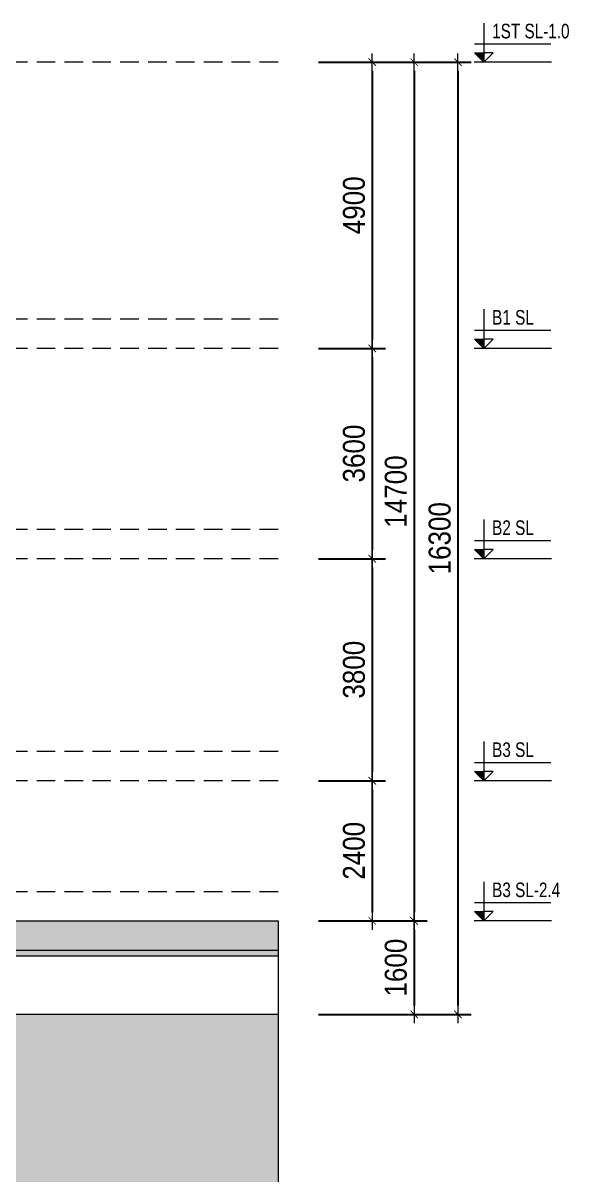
# Model space of a CAD drawing. Header units: millimetres. Extents: x -383953 to 676589, y -101685 to 196247.
# Drawn here: x 393783 to 403117, y 63610 to 83328 of the extents above; entities that cross this region are included whole.
import ezdxf

# ---------------------------------------------------------------- set-up
doc = ezdxf.new("R2010")
doc.units = ezdxf.units.MM
doc.linetypes.add('HIDDEN', pattern=[9.524999999999999, 6.35, -3.175])
doc.layers.get('Defpoints').update_dxf_attribs({"color": 151, "lineweight": 9})
for name, color, linetype, lineweight in [('NDC_S_ANNO', 7, 'Continuous', 20), ('NDC_S_CONTINUOUS', 3, 'Continuous', 20), ('NDC_S_DIM', 1, 'Continuous', 15), ('NDC_S_HATCH MATERIAL', 8, 'Continuous', 13), ('NDC_S_SLAB', 2, 'Continuous', 20), ('NDC_S_TEXT SYMBOL', 7, 'Continuous', 20), ('NDC_S_VN TEXT', 7, 'Continuous', 20)]:
    doc.layers.add(name, color=color, linetype=linetype, lineweight=lineweight)
doc.styles.add('NDC_ANNO', font='', dxfattribs={"width": 0.8})
doc.styles.add('NDC_ARIAL', font='arial.ttf', dxfattribs={"width": 0.85})
doc.styles.get('NDC_ANNO').set_extended_font_data('Dotum')
doc.dimstyles.new('NDC_1-150', dxfattribs={"dimscale": 150, "dimtxt": 2.5, "dimasz": 1, "dimexe": 1.5, "dimexo": 0, "dimgap": 0.8, "dimtad": 1, "dimdec": 0, "dimdsep": 46, "dimtxsty": 'NDC_ARIAL', "dimblk": 'DIMMARK', "dimcen": 49999.93899508043, "dimdle": 1.5, "dimclrd": 1, "dimclre": 1, "dimclrt": 3, "dimadec": 0, "dimazin": 0, "dimtfac": 1, "dimtdec": 0, "dimtix": 1, "dimtmove": 2, "dimatfit": 3, "dimfxl": 1, "dimarcsym": 0})

# ---------------------------------------------------------------- blocks, each defined once
blk = doc.blocks.new('DIMMARK')
at = {"layer": 'NDC_S_DIM', "color": 1}
blk.add_line((-1.5, 0), (1, 0), dxfattribs=at)
at = {"layer": 'NDC_S_DIM', "color": 2, "const_width": 0.1}
blk.add_lwpolyline([(-0.4242640687119285, -0.4242640687119285), (0.4242640687119285, 0.4242640687119285)], dxfattribs=at)
blk = doc.blocks.new('*D432')
at = {"layer": 'Defpoints', "color": 0, "transparency": 16777216}
for p in [(398835.9125925294, 77758.72302566047), (398835.9125925294, 74158.72302652986), (399754.1127267934, 74158.72302652986, -6.290893267642449e-09)]:
    blk.add_point(p, dxfattribs=at)
at = {"layer": 'NDC_S_CONTINUOUS', "color": 1, "lineweight": -2, "transparency": 16777216}
for p, q in [((398835.9125925294, 77758.72302566047, -6.290893267642449e-09), (399979.1127267934, 77758.72302566047, -6.290893267642449e-09)), ((399754.1127267934, 77608.72302566047, -6.290893267642449e-09), (399754.1127267934, 74308.72302652986, -6.290893267642449e-09)), ((398835.9125925294, 74158.72302652986, -6.290893267642449e-09), (399979.1127267934, 74158.72302652986, -6.290893267642449e-09))]:
    blk.add_line(p, q, dxfattribs=at)
at = {"layer": 'NDC_S_CONTINUOUS', "color": 1, "lineweight": -2, "transparency": 16777216, "xscale": 150, "yscale": 150, "zscale": 150}
for p, rotation in [((399754.1127267934, 77758.72302566047, -6.290893267642449e-09), 90), ((399754.1127267934, 74158.72302652986, -6.290893267642449e-09), 270)]:
    blk.add_blockref('DIMMARK', p, dxfattribs=dict(at, rotation=rotation))
at = {"layer": 'NDC_S_CONTINUOUS', "color": 3, "transparency": 16777216, "insert": (399442.5199573527, 75958.72302609503, -6.290893267642449e-09), "char_height": 375, "attachment_point": 5, "rotation": 90, "style": 'NDC_ARIAL'}
blk.add_mtext('3600', dxfattribs=at)
blk = doc.blocks.new('*D433')
at = {"layer": 'Defpoints', "color": 0, "transparency": 16777216}
for p in [(398835.9125925294, 74158.72302652986), (398835.9125925294, 70358.72302653195), (399754.1127257509, 70358.72302653195, -6.290893267642449e-09)]:
    blk.add_point(p, dxfattribs=at)
at = {"layer": 'NDC_S_CONTINUOUS', "color": 1, "lineweight": -2, "transparency": 16777216}
for p, q in [((398835.9125925294, 74158.72302652986, -6.290893267642449e-09), (399979.1127257509, 74158.72302652986, -6.290893267642449e-09)), ((399754.1127257509, 74008.72302652986, -6.290893267642449e-09), (399754.1127257509, 70508.72302653195, -6.290893267642449e-09)), ((398835.9125925294, 70358.72302653195, -6.290893267642449e-09), (399979.1127257509, 70358.72302653195, -6.290893267642449e-09))]:
    blk.add_line(p, q, dxfattribs=at)
at = {"layer": 'NDC_S_CONTINUOUS', "color": 1, "lineweight": -2, "transparency": 16777216, "xscale": 150, "yscale": 150, "zscale": 150}
for p, rotation in [((399754.1127257509, 74158.72302652986, -6.290893267642449e-09), 90), ((399754.1127257509, 70358.72302653195, -6.290893267642449e-09), 270)]:
    blk.add_blockref('DIMMARK', p, dxfattribs=dict(at, rotation=rotation))
at = {"layer": 'NDC_S_CONTINUOUS', "color": 3, "transparency": 16777216, "insert": (399442.5199563101, 72258.72302653077, -6.290893267642449e-09), "char_height": 375, "attachment_point": 5, "rotation": 90, "style": 'NDC_ARIAL'}
blk.add_mtext('3800', dxfattribs=at)
blk = doc.blocks.new('kata_block_CT')
at = {"layer": 'NDC_S_ANNO'}
blk.add_hatch(color=3, dxfattribs=at).paths.add_polyline_path([(0, 1.596954857557648), (-1.612010908633238, 1.596954857557648), (0, 0)])
at = {"layer": 'NDC_S_ANNO', "ltscale": 50}
h = blk.add_hatch(dxfattribs=at)
h.set_pattern_fill('ANSI31', color=256, scale=1.406250541793835, style=0)
h.set_pattern_definition([(45.00000000000001, (0, 5.456968210637569e-12), (-3.157122508925224, 3.157122508925225), [])])
h.paths.add_polyline_path([(0, 1.596954857557648), (0, 0), (1.612010908924276, 1.596954857557648)])
for p, q in [((-1.592704896858777, 3.140833880479477), (11.46947077315417, 3.140833880479477)), ((11.56125648126181, 5.456968210637569e-12), (-1.63869572513795, 5.456968210637569e-12))]:
    blk.add_line(p, q, dxfattribs=at)
for points in [[(0, 6.69495074864426), (0, 0)], [(0, 0), (-1.612010908924276, 1.596954857557648), (0, 1.596954857557648)], [(0, 0), (1.612010908924276, 1.596954857557648), (0, 1.596954857557648)]]:
    blk.add_lwpolyline(points, dxfattribs=at)
at = {"layer": 'NDC_S_ANNO', "color": 8, "ltscale": 50}
blk.add_lwpolyline([(0, 0), (-1.612010908633238, 1.596954857557648), (0, 1.596954857557648)], dxfattribs=at)
at = {"layer": 'NDC_S_TEXT SYMBOL', "color": 3, "style": 'NDC_ANNO', "width": 0.8}
blk.add_attdef('CT', (1.409564409346785, 4.068271311703938), '', height=2.5, dxfattribs=at)
blk = doc.blocks.new('*D443')
at = {"layer": 'Defpoints', "color": 0, "transparency": 16777216}
for p in [(398835.9125925294, 82658.72302653323), (398835.9125925294, 77758.72302566053), (399754.1127267934, 77758.72302566053)]:
    blk.add_point(p, dxfattribs=at)
at = {"layer": 'NDC_S_CONTINUOUS', "color": 1, "lineweight": -2, "transparency": 16777216}
for p, q in [((398835.9125925294, 82658.72302653323), (399979.1127267934, 82658.72302653323)), ((399754.1127267934, 82508.72302653323), (399754.1127267934, 77908.72302566053)), ((398835.9125925294, 77758.72302566053), (399979.1127267934, 77758.72302566053))]:
    blk.add_line(p, q, dxfattribs=at)
at = {"layer": 'NDC_S_CONTINUOUS', "color": 1, "lineweight": -2, "transparency": 16777216, "xscale": 150, "yscale": 150, "zscale": 150}
for p, rotation in [((399754.1127267934, 82658.72302653323), 90), ((399754.1127267934, 77758.72302566053), 270)]:
    blk.add_blockref('DIMMARK', p, dxfattribs=dict(at, rotation=rotation))
at = {"layer": 'NDC_S_CONTINUOUS', "color": 3, "transparency": 16777216, "insert": (399442.6478563977, 80208.72302609675), "char_height": 375, "attachment_point": 5, "rotation": 90, "style": 'NDC_ARIAL'}
blk.add_mtext('4900', dxfattribs=at)
blk = doc.blocks.new('*D444')
at = {"layer": 'Defpoints', "color": 0, "transparency": 16777216}
for p in [(398835.9125925294, 82658.72302653323), (398835.9125925294, 67958.7230265319), (400470.0682164681, 67958.7230265319)]:
    blk.add_point(p, dxfattribs=at)
at = {"layer": 'NDC_S_CONTINUOUS', "color": 1, "lineweight": -2, "transparency": 16777216}
for p, q in [((398835.9125925294, 82658.72302653323), (400695.0682164681, 82658.72302653323)), ((400470.0682164681, 82508.72302653323), (400470.0682164681, 68108.7230265319)), ((398835.9125925294, 67958.7230265319), (400695.0682164681, 67958.7230265319))]:
    blk.add_line(p, q, dxfattribs=at)
at = {"layer": 'NDC_S_CONTINUOUS', "color": 1, "lineweight": -2, "transparency": 16777216, "xscale": 150, "yscale": 150, "zscale": 150}
for p, rotation in [((400470.0682164681, 82658.72302653323), 90), ((400470.0682164681, 67958.7230265319), 270)]:
    blk.add_blockref('DIMMARK', p, dxfattribs=dict(at, rotation=rotation))
at = {"layer": 'NDC_S_CONTINUOUS', "color": 3, "transparency": 16777216, "insert": (400158.6033460724, 75308.72302653243), "char_height": 375, "attachment_point": 5, "rotation": 90, "style": 'NDC_ARIAL'}
blk.add_mtext('14700', dxfattribs=at)
blk = doc.blocks.new('*D446')
at = {"layer": 'Defpoints', "color": 0, "transparency": 16777216}
for p in [(398835.9125925294, 82658.72302653323), (398835.9125925294, 66358.7230265319), (401220.0682164682, 66358.7230265319)]:
    blk.add_point(p, dxfattribs=at)
at = {"layer": 'NDC_S_CONTINUOUS', "color": 1, "lineweight": -2, "transparency": 16777216}
for p, q in [((398835.9125925294, 82658.72302653323), (401445.0682164682, 82658.72302653323)), ((401220.0682164682, 82508.72302653323), (401220.0682164682, 66508.7230265319)), ((398835.9125925294, 66358.7230265319), (401445.0682164682, 66358.7230265319))]:
    blk.add_line(p, q, dxfattribs=at)
at = {"layer": 'NDC_S_CONTINUOUS', "color": 1, "lineweight": -2, "transparency": 16777216, "xscale": 150, "yscale": 150, "zscale": 150}
for p, rotation in [((401220.0682164682, 82658.72302653323), 90), ((401220.0682164682, 66358.7230265319), 270)]:
    blk.add_blockref('DIMMARK', p, dxfattribs=dict(at, rotation=rotation))
at = {"layer": 'NDC_S_CONTINUOUS', "color": 3, "transparency": 16777216, "insert": (400908.4754470274, 74508.72302653243), "char_height": 375, "attachment_point": 5, "rotation": 90, "style": 'NDC_ARIAL'}
blk.add_mtext('16300', dxfattribs=at)
blk = doc.blocks.new('*D448')
at = {"layer": 'Defpoints', "color": 0, "transparency": 16777216}
for p in [(398835.9125925294, 70358.72302653195), (398835.9125925294, 67958.7230265319), (399754.1127257509, 67958.7230265319)]:
    blk.add_point(p, dxfattribs=at)
at = {"layer": 'NDC_S_CONTINUOUS', "color": 1, "lineweight": -2, "transparency": 16777216}
for p, q in [((398835.9125925294, 70358.72302653195), (399979.1127257509, 70358.72302653195)), ((399754.1127257509, 70208.72302653195), (399754.1127257509, 68108.7230265319)), ((398835.9125925294, 67958.7230265319), (399979.1127257509, 67958.7230265319))]:
    blk.add_line(p, q, dxfattribs=at)
at = {"layer": 'NDC_S_CONTINUOUS', "color": 1, "lineweight": -2, "transparency": 16777216, "xscale": 150, "yscale": 150, "zscale": 150}
for p, rotation in [((399754.1127257509, 70358.72302653195), 90), ((399754.1127257509, 67958.7230265319), 270)]:
    blk.add_blockref('DIMMARK', p, dxfattribs=dict(at, rotation=rotation))
at = {"layer": 'NDC_S_CONTINUOUS', "color": 3, "transparency": 16777216, "insert": (399442.6478553551, 69158.72302653179), "char_height": 375, "attachment_point": 5, "rotation": 90, "style": 'NDC_ARIAL'}
blk.add_mtext('2400', dxfattribs=at)
blk = doc.blocks.new('*D449')
at = {"layer": 'Defpoints', "color": 0, "transparency": 16777216}
for p in [(399551.8680832467, 67958.7230265319), (399551.8680832467, 66358.7230265319), (400470.0682164682, 66358.7230265319)]:
    blk.add_point(p, dxfattribs=at)
at = {"layer": 'NDC_S_CONTINUOUS', "color": 1, "lineweight": -2, "transparency": 16777216}
for p, q in [((399551.8680832467, 67958.7230265319), (400695.0682164682, 67958.7230265319)), ((400470.0682164682, 67808.7230265319), (400470.0682164682, 66508.7230265319)), ((399551.8680832467, 66358.7230265319), (400695.0682164682, 66358.7230265319))]:
    blk.add_line(p, q, dxfattribs=at)
at = {"layer": 'NDC_S_CONTINUOUS', "color": 1, "lineweight": -2, "transparency": 16777216, "xscale": 150, "yscale": 150, "zscale": 150}
for p, rotation in [((400470.0682164682, 67958.7230265319), 90), ((400470.0682164682, 66358.7230265319), 270)]:
    blk.add_blockref('DIMMARK', p, dxfattribs=dict(at, rotation=rotation))
at = {"layer": 'NDC_S_CONTINUOUS', "color": 3, "transparency": 16777216, "insert": (400158.6033460724, 67158.72302653176), "char_height": 375, "attachment_point": 5, "rotation": 90, "style": 'NDC_ARIAL'}
blk.add_mtext('1600', dxfattribs=at)

msp = doc.modelspace()

# ---------------------------------------------------------------- hatches: boundary and pattern name
at = {"layer": 'NDC_S_HATCH MATERIAL'}
h = msp.add_hatch(dxfattribs=at)
h.set_pattern_fill('AR-SAND', color=256, scale=15)
h.set_pattern_definition([(37.50000000000001, (359475.1761934993, 341331.8712739735), (-24.00046943976069, 734.1198559940135), [0, -579.1200000000001, 0, -647.7, 0, -619.125]), (7.499999999999999, (359475.1761934993, 341331.8712739735), (674.2849247070039, 1075.237650852531), [0, -312.4200000000001, 0, -521.97, 0, -200.025]), (327.5, (359006.5461934993, 341331.8712739735), (1186.488555362187, 2.155777017818643), [0, -190.5, 0, -685.8, 0, -895.3499999999999]), (317.5, (359006.5461934993, 341331.8712739735), (1145.334678708446, 334.3939848858245), [0, -95.25, 0, -449.58, 0, -514.35])])
h.paths.add_polyline_path([(385343.8998603085, 73658.65592202125), (361687.1528978145, 73658.65592202113), (361687.1528978145, 52087.77862037485), (398143.8998603085, 52087.7786203748), (398143.8998603085, 66358.72302653186), (386143.8998603085, 66358.72302653175), (386143.8998603085, 54658.72302653198), (385343.8998603085, 54658.72302653198)])
h.paths.add_polyline_path([(368375.4564908097, 68584.78923294586), (369612.5611055933, 69293.5546129912), (369228.4067726726, 69964.0714178822), (367991.3021578889, 69255.30603783682)], flags=24)
h.paths.add_polyline_path([(369666.08570261, 65746.46692480831), (370901.0037171729, 66459.03529989778), (370514.7881421748, 67128.3669566809), (369279.8701276119, 66415.7985815914)], flags=24)
h.paths.add_polyline_path([(371395.3785814598, 62950.2004258059), (372629.5457612432, 63664.06845577731), (372242.6257668869, 64332.99315640534), (371008.4585871035, 63619.12512643394)], flags=24)
h.paths.add_polyline_path([(373122.6475154602, 61556.94811038568), (374355.6982427546, 62272.74284059001), (373967.733967366, 62941.06241846067), (372734.6832400715, 62225.26768825634)], flags=24)
h.paths.add_polyline_path([(391158.9791577163, 64933.17547881795), (392337.0828412088, 64933.17547881795), (392337.0828412088, 65705.9415088316), (391158.9791577163, 65705.9415088316)], flags=24)
h.paths.add_polyline_path([(384389.6233567171, 67949.97686350407), (384389.6233567171, 69375.73146786969), (383616.8573267035, 69375.73146786969), (383616.8573267035, 67949.97686350407)], flags=24)
h.paths.add_polyline_path([(380490.6285060158, 71997.54308970648), (381725.368212959, 72710.42039188926), (381338.9851979523, 73379.65540506275), (380104.245491009, 72666.77810288)], flags=24)
h.paths.add_polyline_path([(381476.8825005072, 68766.95709978393), (382497.1502187038, 69356.00894153008), (382110.7672036971, 70025.24395470359), (381090.4994855004, 69436.19211295745)], flags=24)
h.paths.add_polyline_path([(382341.7781133045, 66866.3048146563), (383362.0458315007, 67455.35665640302), (382975.6628164936, 68124.5916695763), (381955.3950982974, 67535.5398278296)], flags=24)
h.paths.add_polyline_path([(387862.6754401175, 64933.17547881795), (389040.77912361, 64933.17547881795), (389040.77912361, 65705.9415088316), (387862.6754401175, 65705.9415088316)], flags=24)
h = msp.add_hatch(dxfattribs=at)
h.set_pattern_fill('BT-01', color=256, scale=50, pattern_type=2)
h.set_pattern_definition([(49.99999999999999, (359603.7876004532, 341331.8041929251), (358.6300913003767, -31.37606749129755), [37.5, -412.5]), (355, (359603.7876004532, 341331.8041929251), (-69.3756668065, 376.0960668500059), [30, -330]), (100.4514, (359633.6734404532, 341329.1895229252), (289.2546908570108, 344.7197710304768), [31.870095, -350.571056]), (46.18420000000001, (359603.7876004532, 341431.8041929251), (533.6205243128222, -82.75950716450905), [56.25, -618.75]), (96.6356, (359648.2559729533, 341424.9075394252), (467.3313527743517, 487.0589354502209), [47.805144, -525.8565]), (351.1842, (359603.7876004532, 341431.8041929251), (467.3309725668136, 487.0593004626623), [45, -495]), (21, (359653.7876004532, 341406.8041929251), (298.4535260592309, -201.3094453326694), [37.5, -412.5]), (326.0000000000001, (359653.7876004532, 341406.8041929251), (121.6576659607909, 362.5750225234265), [30, -330]), (71.4514, (359678.6587169532, 341390.0283899251), (420.111314290745, 161.2652483549762), [31.870095, -350.571056]), (37.50000000000001, (359603.7876004532, 341331.8041929251), (6.079927658645334, 166.4469269156558), [0, -326, 0, -335, 0, -331.25]), (7.499999999999999, (359603.7876004532, 341331.8041929251), (131.5347687210743, 197.2058559411801), [0, -191, 0, -318.5, 0, -126.25]), (327.5, (359492.2876004532, 341331.8041929251), (266.9112180862045, -11.27743586718988), [0, -125, 0, -390, 0, -517.5]), (317.5, (359442.2876004532, 341331.8041929251), (291.5930846711931, 50.05249116615887), [0, -162.5, 0, -259, 0, -367.5]), (45, (359603.7876004532, 341331.8041929251), (-150.2601910021414, 150.2601910021414), []), (45, (359603.7876004532, 341393.0541929251), (-150.2601910021414, 150.2601910021414), [])])
h.paths.add_polyline_path([(392243.86981669, 66558.72302653175), (392743.8998603085, 66475.38885869525), (392743.8998603085, 67458.72302653186), (398143.8998603085, 67458.72302653186), (398143.8998603085, 67958.72302653186), (386143.8998603085, 67958.72302653186), (386143.8998603085, 66958.72302653198), (386743.8998603085, 66958.72302653198), (386743.8998603085, 67458.72302653186), (390743.8998603085, 67458.72302653186), (390743.8998603085, 66458.72302653175), (391243.903958409, 66458.72302653175), (391243.9045236397, 66558.72302653175)])
h = msp.add_hatch(dxfattribs=at)
h.set_pattern_fill('AR-SAND', color=256, scale=0.5)
h.set_pattern_definition([(37.50000000000001, (359603.7876004532, 341331.8041929251), (-0.8000156479920228, 24.47066186646712), [0, -19.304, 0, -21.59, 0, -20.6375]), (7.499999999999999, (359603.7876004532, 341331.8041929251), (22.47616415690013, 35.84125502841771), [0, -10.414, 0, -17.399, 0, -6.6675]), (327.5, (359588.1666004533, 341331.8041929251), (39.5496185120729, 0.0718592339272881), [0, -6.35, 0, -22.86, 0, -29.845]), (317.5, (359588.1666004533, 341331.8041929251), (38.17782262361486, 11.14646616286081), [0, -3.175, 0, -14.986, 0, -17.145])])
h.paths.add_polyline_path([(386843.8998603085, 66958.72302653198), (386743.8998603085, 66958.72302653198), (386143.8998603085, 66958.72302653198), (386143.8998603085, 66858.72302653198), (386843.8998603085, 66858.72302653198)])
h.paths.add_polyline_path([(390743.8998603085, 67458.72302653186), (386743.8998603085, 67458.72302653186), (386743.8998603085, 67358.72302653186), (390743.8998603085, 67358.72302653186)])
h.paths.add_polyline_path([(392843.8998603085, 66458.72302653175), (390743.8998603085, 66458.72302653175), (390643.8998603085, 66458.72302653175), (390643.8998603085, 66358.7230265318), (392843.8998603085, 66358.7230265318)])
h.paths.add_polyline_path([(398143.8998603085, 67458.72302653186), (392743.8998603085, 67458.72302653186), (392743.8998603085, 67358.72302653186), (398143.8998603085, 67358.72302653186)])

# ---------------------------------------------------------------- linework, layer by layer
at = {"layer": 'NDC_S_CONTINUOUS'}
msp.add_line((398143.8998603085, 67958.72302653186), (398143.8998603085, 52087.77862037491), dxfattribs=at)
at = {"layer": 'NDC_S_HATCH MATERIAL', "linetype": 'HIDDEN', "ltscale": 50}
for p, q in [((398143.8998603085, 82658.72302653332), (385343.8998603085, 82658.72302653338)), ((398143.8998603085, 78258.72302566137), (385343.8998603085, 78258.72302566143)), ((398143.8998603085, 77758.7230256609, -1.25817865352849e-08), (385343.8998603085, 77758.72302566096, -1.25817865352849e-08)), ((398143.8998603085, 74658.72302653041, 1.258178653528447e-08), (385343.8998603085, 74658.72302653047, 1.258178653528447e-08)), ((398143.8998603085, 74158.72302652983), (385343.8998603085, 74158.72302652989)), ((398143.8998603085, 70858.72302740015, 1.25817865352849e-08), (385343.8998603085, 70858.7230274002, 1.25817865352849e-08)), ((398143.8998603085, 70358.72302653192), (385343.8998603084, 70358.72302653198)), ((398143.8998603085, 68458.72302740009, 1.25817865352849e-08), (385343.8998603085, 68458.72302740015, 1.25817865352849e-08))]:
    msp.add_line(p, q, dxfattribs=at)
at = {"layer": 'NDC_S_SLAB', "ltscale": 500}
for p, q in [((386143.8998603085, 67958.72302653186), (398143.8998603085, 67958.72302653186)), ((392743.8998603085, 67458.72302653186), (398143.8998603085, 67458.72302653186))]:
    msp.add_line(p, q, dxfattribs=at)
at = {"layer": 'NDC_S_SLAB', "ltscale": 100}
for p, q in [((398143.8998603085, 67958.72302653192), (398143.8998603085, 67958.72302653192)), ((392743.8998603085, 67358.72302653186), (398143.8998603085, 67358.72302653186)), ((398143.8998603085, 66358.72302653186), (386143.8998603085, 66358.72302653175))]:
    msp.add_line(p, q, dxfattribs=at)

# ---------------------------------------------------------------- block references
at = {"layer": 'NDC_S_VN TEXT', "xscale": 100, "yscale": 100, "zscale": 100}
for p, values in [((401663.3058691194, 82658.72302653274), {'CT': '1ST SL-1.0'}), ((401663.3058691194, 77758.72302566003), {'CT': 'B1 SL'}), ((401663.3058691194, 74158.7230265293), {'CT': 'B2 SL'}), ((401663.3058691194, 70358.7230265314), {'CT': 'B3 SL'}), ((401663.3058691194, 67958.72302653111), {'CT': 'B3 SL-2.4'})]:
    msp.add_blockref('kata_block_CT', p, dxfattribs=at).add_auto_attribs(values)

# ---------------------------------------------------------------- dimensions: what is measured, and where the dimension line sits
at = {"layer": 'NDC_S_CONTINUOUS', "color": 1}
for base, p1, p2, angle, picture, middle in [((399754.1127267934, 77758.72302566053), (398835.9125925292, 82658.7230265332), (398835.9125925292, 77758.7230256605), 90, '*D443', (399442.6478563977, 80208.72302609675)), ((400470.0682164681, 67958.7230265319), (398835.9125925292, 82658.7230265332), (398835.9125925292, 67958.72302653186), 90, '*D444', (400158.6033460724, 75308.72302653243)), ((401220.0682164682, 66358.7230265319), (398835.9125925292, 82658.7230265332), (398835.9125925292, 66358.72302653186), 90, '*D446', (400908.4754470274, 74508.72302653243)), ((399754.1127267934, 74158.72302652986, -6.290893267642449e-09), (398835.9125925292, 77758.72302566044), (398835.9125925292, 74158.72302652983), 269.9999999466392, '*D432', (399442.5199573527, 75958.72302609503, -6.290893267642449e-09)), ((399754.1127257509, 70358.72302653195, -6.290893267642449e-09), (398835.9125925292, 74158.72302652983), (398835.9125925292, 70358.72302653192), 269.9999999466392, '*D433', (399442.5199563101, 72258.72302653077, -6.290893267642449e-09)), ((399754.1127257509, 67958.7230265319), (398835.9125925292, 70358.72302653192), (398835.9125925292, 67958.72302653186), 90, '*D448', (399442.6478553551, 69158.72302653179)), ((400470.0682164682, 66358.7230265319), (399551.8680832465, 67958.72302653186), (399551.8680832465, 66358.72302653186), 90, '*D449', (400158.6033460724, 67158.72302653176))]:
    dim = msp.add_linear_dim(base=base, p1=p1, p2=p2, angle=angle, dimstyle='NDC_1-150', dxfattribs=at)
    dim.commit()
    dim.dimension.update_dxf_attribs({"geometry": picture, "text_midpoint": middle})

doc.saveas('drawing.dxf')
